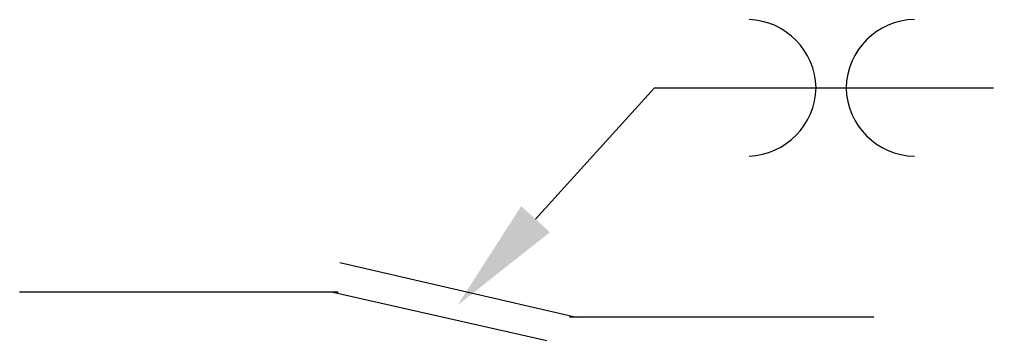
# Model space of a CAD drawing. Header units: metres. Extents: x -94403 to -92308, y -326186 to -325496.
import ezdxf

# ---------------------------------------------------------------- set-up
doc = ezdxf.new("R2010")
doc.units = ezdxf.units.M
doc.layers.add('STEEL', color=1, linetype='Continuous')
doc.layers.add('TEXT', color=3, linetype='Continuous')

msp = doc.modelspace()

# ---------------------------------------------------------------- linework, layer by layer
at = {"layer": 'STEEL'}
for points in [[(-93713.61, -326017.75), (-93205.07, -326135.88)], [(-94402.84, -326081.01), (-93717.56, -326081.01)], [(-93732.02, -326081.42), (-93268.86, -326185.75)], [(-93220.22, -326134.77), (-92565.35, -326134.77)]]:
    msp.add_lwpolyline(points, dxfattribs=at)
at = {"layer": 'TEXT'}
for p, q in [((-93292.92, -325925.05), (-93036.75, -325642.57)), ((-93037.33, -325642.57), (-92307.94, -325642.57)), ((-93036.75, -325642.57), (-92786.75, -325642.57))]:
    msp.add_line(p, q, dxfattribs=at)
for centre, start, end in [((-92839.66, -325645.66), 1.18, 87.64), ((-92475.03, -325645.66), 91.18, 178.82), ((-92839.66, -325639.49), 272.36, 358.82), ((-92475.03, -325639.49), 181.18, 268.82)]:
    msp.add_arc(centre, 150, start, end, dxfattribs=at)
msp.add_solid([(-93262.06, -325953.05), (-93323.79, -325897.06), (-93460.87, -326110.24)], dxfattribs=at)

doc.saveas('drawing.dxf')
